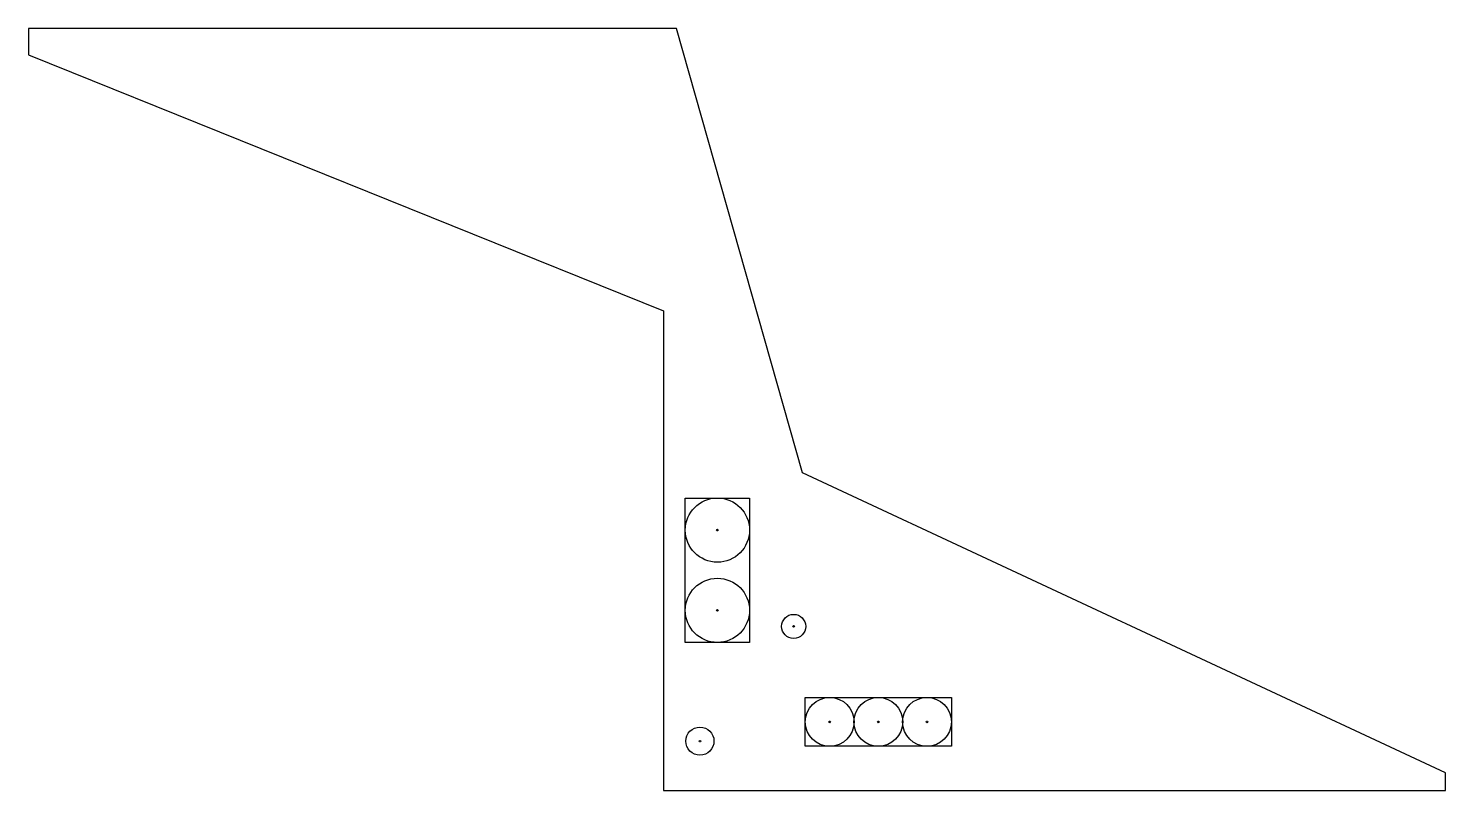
# Model space of a CAD drawing. Header units: millimetres. Extents: x -109 to 67, y 3 to 98.
import ezdxf

# ---------------------------------------------------------------- set-up
doc = ezdxf.new("R2010")
doc.units = ezdxf.units.MM
doc.layers.get('0').update_dxf_attribs({"linetype": 'CONTINUOUS'})

msp = doc.modelspace()

# ---------------------------------------------------------------- linework, layer by layer
for points in [[(-29.95, 63), (-29.95, 3.2), (67.5, 3.2), (67.5, 5.42), (-12.64, 42.79), (-28.32, 98.2), (-109.1, 98.2), (-109.1, 94.91)], [(-27.24, 39.67), (-19.24, 39.67), (-19.24, 21.67), (-27.24, 21.67)], [(-12.29, 14.8), (5.91, 14.8), (5.91, 8.73), (-12.29, 8.73)]]:
    msp.add_lwpolyline(points, close=True)
for centre, radius in [((-23.24, 35.67), 4), ((-23.24, 35.67), 0.1), ((-23.24, 25.67), 4), ((-23.24, 25.67), 0.1), ((-13.74, 23.67), 1.5), ((-13.74, 23.67), 0.1), ((-9.25, 11.77), 3.04), ((-3.19, 11.77), 3.04), ((2.87, 11.77), 3.04), ((-25.42, 9.37), 1.75), ((-9.25, 11.77), 0.1), ((-3.19, 11.77), 0.1), ((2.87, 11.77), 0.1), ((-25.42, 9.37), 0.1)]:
    msp.add_circle(centre, radius)

doc.saveas('drawing.dxf')
